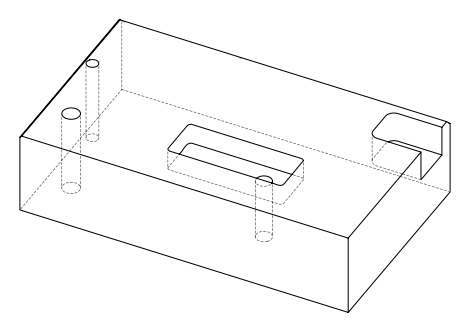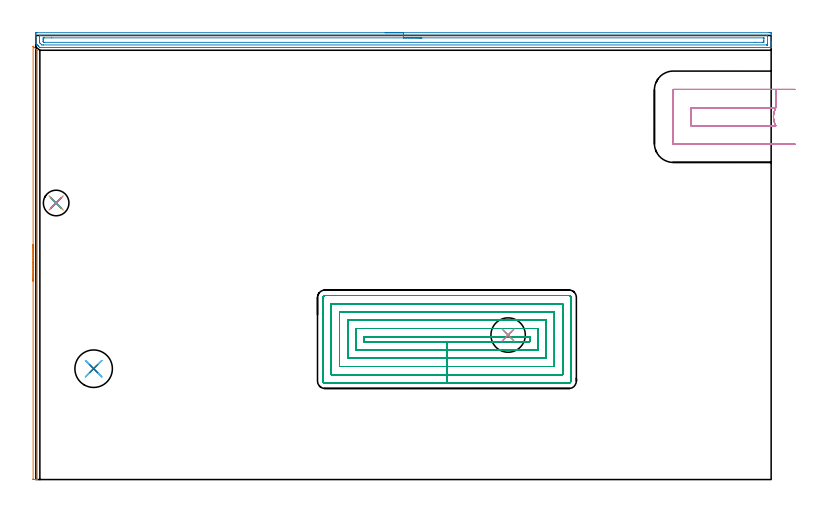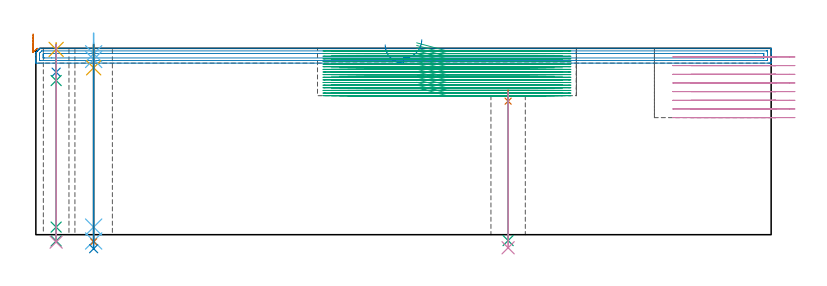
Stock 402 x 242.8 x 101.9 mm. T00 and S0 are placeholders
(PLAN: 16 operations, 12 tool changes, 81.9 min)
(1 AREA_MILL | FG_CHAMFER_SURFACE | UGT0205_001 | 2.04 min | 575 mm3)
(2 AREA_MILL_1 | FG_CHAMFER_SURFACE_1 | UGT0205_001 | 9.86 min | 13183 mm3)
(3 MILL_RECTANGULAR_POCKET | POCKET_RECTANGULAR_STRAIGHT | NXT0201_008 | Follow Part, ap 1.5, ae 75% | 61.82 min | 196769 mm3)
(4 MILL_SLOT | SLOT_PARTIAL_RECTANGULAR | UGT0201_094 | Follow Part, ap 5, ae 75% | 4.86 min | 118950 mm3)
(5 SPOT_DRILL | STEP1HOLE | NXT0321_9005460120000 | 0.03 min | 26 mm3)
(6 SPOT_DRILL_1 | STEP1HOLE_1 | NXT0321_9005460120000 | 0.05 min | 164 mm3)
(7 SPOT_DRILL_2 | STEP1HOLE_2 | NXT0321_9005460120000 | 0.05 min | 208 mm3)
(8 DRILL_BLIND_HOLE_INTO_CENTER | STEP1HOLE | NXT0301_058 | 0.06 min | 709 mm3)
(9 GUN_DRILL_THROUGH_HOLE | STEP1HOLE | UGT0307_005 | 0.5 min | 4834 mm3)
(10 DRILL_TO_ENLARGE_THROUGH_HOLE | STEP1HOLE | NXT0301_104 | 0.43 min | 10098 mm3)
(11 DRILL_BLIND_HOLE_INTO_CENTER_1 | STEP1HOLE_1 | NXT0301_042 | 0.05 min | 290 mm3)
(12 GUN_DRILL_THROUGH_HOLE_1 | STEP1HOLE_1 | UGT0307_005 | 0.54 min | 5079 mm3)
(13 DRILL_TO_ENLARGE_THROUGH_HOLE_1 | STEP1HOLE_1 | NXT0301_101 | 0.43 min | 7953 mm3)
(14 DRILL_TO_ENLARGE_THROUGH_HOLE_2 | STEP1HOLE_1 | UGT0301_050 | 0.45 min | 20094 mm3)
(15 DRILL_THROUGH_HOLE_INTO_CENTER | STEP1HOLE_2 | NXT0301_065 | 0.33 min | 5114 mm3)
(16 DRILL_TO_ENLARGE_THROUGH_HOLE_3 | STEP1HOLE_2 | UGT0301_256 | 0.35 min | 15772 mm3)
(TOOL UGT0205_001 | Chamfer Mill 20 x 3 x 45 deg. | D20 FL50 Z2)
(TOOL NXT0201_008 | ENDMILL 6mm [2P460-0600-NA 1630] | D6 FL26 Z6)
(TOOL UGT0201_094 | End mill 20 mm | D20 FL38 Z4)
(TOOL NXT0321_9005460120000 | NC Spot Drill, 142deg, 12mm, Carbide, Uncoated | D12 PA142 FL30 Z2)
(TOOL NXT0301_058 | Carbide Drill 8.7mm [860.1-0870-026A1-MM 2214] | D8.7 PA140 FL47 Z2)
(TOOL UGT0307_005 | Gun Drill 8.3 mm | D8.3 PA130 FL24 Z1)
(TOOL NXT0301_104 | Carbide Drill 14mm [860.1-1400-112A1-MM 2214] | D14 PA140 FL123 Z2)
(TOOL NXT0301_042 | Carbide Drill 7.1mm [860.1-0710-057A1-MM 2214] | D7.1 PA140 FL85 Z2)
(TOOL NXT0301_101 | Carbide Drill 13mm [860.1-1300-104A1-MM 2214] | D13 PA140 FL123 Z2)
(TOOL UGT0301_050 | Twist Drill 20.5 mm | D20.5 PA118 FL145 Z2)
(TOOL NXT0301_065 | Carbide Drill 9.4mm [860.1-0940-075A1-MM 2214] | D9.4 PA140 FL98 Z2)
(TOOL UGT0301_256 | Twist Drill 18.8 mm | D18.8 PA118 FL135 Z2)
(OP 1 AREA_MILL)
G17 G21 G94 G90
T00 M6
G54
G17 G0 G90 X-1.5 Y108.45 S1061 M3
G43 Z111.9 H0
Z109.7
G94 G1 Y108.488 Z108.828 F250.
Y108.602 Z107.964
Y108.791 Z107.112
Y109.053 Z106.28
Y109.387 Z105.474
Y109.79 Z104.7
Y110.259 Z103.964
Y110.79 Z103.272
Y111.379 Z102.629
Y112.022 Z102.04
Y112.714 Z101.508
Y113.45 Z101.04
Y114.224 Z100.637
Y115.03 Z100.303
Y115.862 Z100.041
Y116.714 Z99.852
Y117.578 Z99.738
Y118.45 Z99.7
X-1.499 Y236.789
X-1.496 Y236.855 Z99.703
X-1.492 Y236.882 Z99.704
X-1.411 Y236.812 Z99.787
X-0.89 Y236.291 Z100.309
X0.485 Y234.915 Z101.685
X0.64 Y234.758 Z101.836
X0.696 Y234.695 Z101.889
X0.7 Y234.505 Z101.9
Y0.163
X0.697 Y0.01 Z101.888
X0.616 Y0.004 Z101.808
X0.529 Y0. Z101.728
X0.232 Z101.432
X-0.4 Z100.794
X-0.716 Z100.48
X-1.12 Z100.076
X-1.266 Y0.002 Z99.93
X-1.491 Y0.005 Z99.705
X-1.494 Y0.045 Z99.703
X-1.499 Y0.163 Z99.701
X-1.5 Y0.284 Z99.7
Y118.45
Y119.322 Z99.738
Y120.187 Z99.852
Y121.038 Z100.041
Y121.87 Z100.303
Y122.676 Z100.637
Y123.45 Z101.04
Y124.186 Z101.508
Y124.878 Z102.04
Y125.521 Z102.629
Y126.11 Z103.272
Y126.642 Z103.964
Y127.11 Z104.7
Y127.513 Z105.474
Y127.847 Z106.28
Y128.109 Z107.112
Y128.298 Z107.964
Y128.412 Z108.828
Y128.45 Z109.7
G0 Z111.9
M5
M2
(OP 2 AREA_MILL_1)
G17 G21 G94 G90
T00 M6
G54
G17 G0 G90 X191. Y244.3 S1061 M3
G43 Z111.9 H0
Z103.8
G94 G1 X191.038 Z102.928 F250.
X191.152 Z102.064
X191.341 Z101.212
X191.603 Z100.38
X191.937 Z99.574
X192.34 Z98.8
X192.809 Z98.064
X193.34 Z97.372
X193.929 Z96.729
X194.572 Z96.14
X195.264 Z95.609
X196. Z95.14
X196.774 Z94.737
X197.58 Z94.403
X198.412 Z94.141
X199.264 Z93.952
X200.128 Z93.838
X201. Z93.8
X400.88
X401.392 Y244.298 Z93.802
X401.898 Y244.294 Z93.804
X401.992 Y244.292 Z93.806
X402. Y243.792 Z94.305
Y239.364 Z98.73
Y238.799 Z99.298
Y238.479 Z99.617
Y237.914 Z100.182
Y237.594 Z100.501
Y236.567 Z101.532
X401.992 Y236.222 Z101.869
X401.99 Y236.203 Z101.888
X401.839 Y236.2 Z101.9
X2.393
X2.194 Y236.205 Z101.89
X1.63 Y236.77 Z101.33
X1.5 Y236.899 Z101.2
X1.395 Y237.003 Z101.093
X1.294 Y237.105 Z100.994
X1.203 Y237.197 Z100.903
X1.1 Y237.298 Z100.798
X1.001 Y237.398 Z100.701
X0.905 Y237.494 Z100.605
X0.805 Y237.594 Z100.503
X0.363 Y238.036 Z100.063
X0.201 Y238.198 Z99.901
X0.013 Y238.388 Z99.71
X0.001 Y238.405 Z99.692
X0. Y238.63 Z99.47
Y239.609 Z98.49
Y240.25 Z97.846
Y241.456 Z96.641
Y242.021 Z96.074
Y242.624 Z95.472
Y242.906 Z95.189
Y243.509 Z94.587
X0.003 Y243.792 Z94.304
X0.009 Y244.291 Z93.805
X0.102 Y244.294 Z93.803
X0.608 Y244.3 Z93.8
X201.
Y242.886 Z95.214
X399.628
X399.829 Y242.885 Z95.215
X399.929 Y242.882 Z95.218
X399.977 Y242.879 Z95.221
X399.99 Y242.876 Z95.224
X399.992 Y242.86 Z95.24
X399.997 Y242.757 Z95.343
X400. Y242.517 Z95.583
X399.999 Y238.479 Z99.621
X399.998 Y238.092 Z100.008
X399.99 Y237.7 Z100.4
X399.979 Y237.621 Z100.479
X399.933 Y237.619 Z100.481
X399.825 Y237.616 Z100.484
X399.607 Y237.614 Z100.486
X399.586
X4.157
X3.286 Y237.62 Z100.48
X3.258 Y237.621 Z100.479
X2.393 Y238.457 Z99.643
X2.372 Y238.479 Z99.621
X2.01 Y238.859 Z99.241
X2.004 Y239.364 Z98.736
X2.001 Y239.754 Z98.346
Y242.021 Z96.079
X2.002 Y242.408 Z95.692
X2.01 Y242.8 Z95.3
X2.021 Y242.879 Z95.221
X2.067 Y242.881 Z95.219
X2.175 Y242.884 Z95.216
X2.393 Y242.886 Z95.214
X2.414
X201.
Y241.472 Z96.628
X397.822 Y241.471 Z96.629
X397.935 Y241.469 Z96.631
X397.975 Y241.467 Z96.633
X397.989 Y241.466 Z96.634
X397.992 Y241.43 Z96.67
X397.997 Y241.312 Z96.788
X397.999 Y241.135 Z96.965
X398. Y240.959 Z97.141
Y240.073 Z98.027
X397.997 Y239.364 Z98.736
X397.994 Y239.193 Z98.907
X397.982 Y239.035 Z99.065
X397.822 Y239.034 Z99.066
X397.267 Y239.03 Z99.07
X393.318 Y239.028 Z99.072
X4.516 Y239.029 Z99.071
X4.348 Y239.03 Z99.07
X4.306 Y239.033 Z99.067
X4.289 Y239.035 Z99.065
X4.265 Y239.054 Z99.046
X4.178 Y239.13 Z98.97
X4.065 Y239.248 Z98.852
X4.01 Y239.308 Z98.792
X4.007 Y239.364 Z98.736
X4.002 Y239.539 Z98.561
X4. Y240.25 Z97.85
Y240.427 Z97.673
X4.003 Y241.135 Z96.965
X4.006 Y241.307 Z96.793
X4.018 Y241.464 Z96.636
X4.178 Y241.466 Z96.634
X4.733 Y241.47 Z96.63
X8.677 Y241.472 Z96.628
X201.
X201.872 Z96.667
X202.737 Z96.78
X203.588 Z96.969
X204.42 Z97.232
X205.226 Z97.565
X206. Z97.968
X206.736 Z98.437
X207.428 Z98.968
X208.071 Z99.557
X208.66 Z100.201
X209.192 Z100.893
X209.66 Z101.628
X210.063 Z102.402
X210.397 Z103.208
X210.659 Z104.04
X210.848 Z104.892
X210.962 Z105.757
X211. Z106.628
G0 Z111.9
M5
M2
(OP 3 MILL_RECTANGULAR_POCKET)
G17 G21 G94 G90
T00 M6
G54
G17 G0 G90 X208.184 Y75.3 S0 M3
G43 Z111.9 H1
Z104.9
G94 G1 X224.75 Z100.461 F250.
X270. F500.
Y78.1
X179.5
Y75.3
X224.75
Y70.8
X274.5
Y82.6
X175.
Y70.8
X224.75
Y66.3
X279.
Y87.1
X170.5
Y66.3
X224.75
Y61.8
X283.5
Y91.6
X166.
Y61.8
X224.75
Y57.3
X288.
Y96.1
X161.5
Y57.3
X224.75
Y52.8
X291.5
G3 X292.5 Y53.8 R1.
G1 Y99.6
G3 X291.5 Y100.6 R1.
G1 X158.
G3 X157. Y99.6 R1.
G1 Y53.8
G3 X158. Y52.8 R1.
G1 X224.75
X225.75
G0 X208.184 Y75.3 Z103.461
G1 X224.75 Z99.022 F250.
X270. F500.
Y78.1
X179.5
Y75.3
X224.75
Y70.8
X274.5
Y82.6
X175.
Y70.8
X224.75
Y66.3
X279.
Y87.1
X170.5
Y66.3
X224.75
Y61.8
X283.5
Y91.6
X166.
Y61.8
X224.75
Y57.3
X288.
Y96.1
X161.5
Y57.3
X224.75
Y52.8
X291.5
G3 X292.5 Y53.8 R1.
G1 Y99.6
G3 X291.5 Y100.6 R1.
G1 X158.
G3 X157. Y99.6 R1.
G1 Y53.8
G3 X158. Y52.8 R1.
G1 X224.75
X225.75
G0 X208.184 Y75.3 Z102.022
G1 X224.75 Z97.583 F250.
X270. F500.
Y78.1
X179.5
Y75.3
X224.75
Y70.8
X274.5
Y82.6
X175.
Y70.8
X224.75
Y66.3
X279.
Y87.1
X170.5
Y66.3
X224.75
Y61.8
X283.5
Y91.6
X166.
Y61.8
X224.75
Y57.3
X288.
Y96.1
X161.5
Y57.3
X224.75
Y52.8
X291.5
G3 X292.5 Y53.8 R1.
G1 Y99.6
G3 X291.5 Y100.6 R1.
G1 X158.
G3 X157. Y99.6 R1.
G1 Y53.8
G3 X158. Y52.8 R1.
G1 X224.75
X225.75
G0 X208.184 Y75.3 Z100.583
G1 X224.75 Z96.144 F250.
X270. F500.
Y78.1
X179.5
Y75.3
X224.75
Y70.8
X274.5
Y82.6
X175.
Y70.8
X224.75
Y66.3
X279.
Y87.1
X170.5
Y66.3
X224.75
Y61.8
X283.5
Y91.6
X166.
Y61.8
X224.75
Y57.3
X288.
Y96.1
X161.5
Y57.3
X224.75
Y52.8
X291.5
G3 X292.5 Y53.8 R1.
G1 Y99.6
G3 X291.5 Y100.6 R1.
G1 X158.
G3 X157. Y99.6 R1.
G1 Y53.8
G3 X158. Y52.8 R1.
G1 X224.75
X225.75
G0 X208.184 Y75.3 Z99.144
G1 X224.75 Z94.705 F250.
X270. F500.
Y78.1
X179.5
Y75.3
X224.75
Y70.8
X274.5
Y82.6
X175.
Y70.8
X224.75
Y66.3
X279.
Y87.1
X170.5
Y66.3
X224.75
Y61.8
X283.5
Y91.6
X166.
Y61.8
X224.75
Y57.3
X288.
Y96.1
X161.5
Y57.3
X224.75
Y52.8
X291.5
G3 X292.5 Y53.8 R1.
G1 Y99.6
G3 X291.5 Y100.6 R1.
G1 X158.
G3 X157. Y99.6 R1.
G1 Y53.8
G3 X158. Y52.8 R1.
G1 X224.75
X225.75
G0 X208.184 Y75.3 Z97.705
G1 X224.75 Z93.267 F250.
X270. F500.
Y78.1
X179.5
Y75.3
X224.75
Y70.8
X274.5
Y82.6
X175.
Y70.8
X224.75
Y66.3
X279.
Y87.1
X170.5
Y66.3
X224.75
Y61.8
X283.5
Y91.6
X166.
Y61.8
X224.75
Y57.3
X288.
Y96.1
X161.5
Y57.3
X224.75
Y52.8
X291.5
G3 X292.5 Y53.8 R1.
G1 Y99.6
G3 X291.5 Y100.6 R1.
G1 X158.
G3 X157. Y99.6 R1.
G1 Y53.8
G3 X158. Y52.8 R1.
G1 X224.75
X225.75
G0 X208.184 Y75.3 Z96.267
G1 X224.75 Z91.828 F250.
X270. F500.
Y78.1
X179.5
Y75.3
X224.75
Y70.8
X274.5
Y82.6
X175.
Y70.8
X224.75
Y66.3
X279.
Y87.1
X170.5
Y66.3
X224.75
Y61.8
X283.5
Y91.6
X166.
Y61.8
X224.75
Y57.3
X288.
Y96.1
X161.5
Y57.3
X224.75
Y52.8
X291.5
G3 X292.5 Y53.8 R1.
G1 Y99.6
G3 X291.5 Y100.6 R1.
G1 X158.
G3 X157. Y99.6 R1.
G1 Y53.8
G3 X158. Y52.8 R1.
G1 X224.75
X225.75
G0 X208.184 Y75.3 Z94.828
G1 X224.75 Z90.389 F250.
X270. F500.
Y78.1
X179.5
Y75.3
X224.75
Y70.8
X274.5
Y82.6
X175.
Y70.8
X224.75
Y66.3
X279.
Y87.1
X170.5
Y66.3
X224.75
Y61.8
X283.5
Y91.6
X166.
Y61.8
X224.75
Y57.3
X288.
Y96.1
X161.5
Y57.3
X224.75
Y52.8
X291.5
G3 X292.5 Y53.8 R1.
G1 Y99.6
G3 X291.5 Y100.6 R1.
G1 X158.
G3 X157. Y99.6 R1.
G1 Y53.8
G3 X158. Y52.8 R1.
G1 X224.75
X225.75
G0 X208.184 Y75.3 Z93.389
G1 X224.75 Z88.95 F250.
X270. F500.
Y78.1
X179.5
Y75.3
X224.75
Y70.8
X274.5
Y82.6
X175.
Y70.8
X224.75
Y66.3
X279.
Y87.1
X170.5
Y66.3
X224.75
Y61.8
X283.5
Y91.6
X166.
Y61.8
X224.75
Y57.3
X288.
Y96.1
X161.5
Y57.3
X224.75
Y52.8
X291.5
G3 X292.5 Y53.8 R1.
G1 Y99.6
G3 X291.5 Y100.6 R1.
G1 X158.
G3 X157. Y99.6 R1.
G1 Y53.8
G3 X158. Y52.8 R1.
G1 X224.75
X225.75
G0 X208.184 Y75.3 Z91.95
G1 X224.75 Z87.511 F250.
X270. F500.
Y78.1
X179.5
Y75.3
X224.75
Y70.8
X274.5
Y82.6
X175.
Y70.8
X224.75
Y66.3
X279.
Y87.1
X170.5
Y66.3
X224.75
Y61.8
X283.5
Y91.6
X166.
Y61.8
X224.75
Y57.3
X288.
Y96.1
X161.5
Y57.3
X224.75
Y52.8
X291.5
G3 X292.5 Y53.8 R1.
G1 Y99.6
G3 X291.5 Y100.6 R1.
G1 X158.
G3 X157. Y99.6 R1.
G1 Y53.8
G3 X158. Y52.8 R1.
G1 X224.75
X225.75
G0 X208.184 Y75.3 Z90.511
G1 X224.75 Z86.072 F250.
X270. F500.
Y78.1
X179.5
Y75.3
X224.75
Y70.8
X274.5
Y82.6
X175.
Y70.8
X224.75
Y66.3
X279.
Y87.1
X170.5
Y66.3
X224.75
Y61.8
X283.5
Y91.6
X166.
Y61.8
X224.75
Y57.3
X288.
Y96.1
X161.5
Y57.3
X224.75
Y52.8
X291.5
G3 X292.5 Y53.8 R1.
G1 Y99.6
G3 X291.5 Y100.6 R1.
G1 X158.
G3 X157. Y99.6 R1.
G1 Y53.8
G3 X158. Y52.8 R1.
G1 X224.75
X225.75
G0 X208.184 Y75.3 Z89.072
G1 X224.75 Z84.633 F250.
X270. F500.
Y78.1
X179.5
Y75.3
X224.75
Y70.8
X274.5
Y82.6
X175.
Y70.8
X224.75
Y66.3
X279.
Y87.1
X170.5
Y66.3
X224.75
Y61.8
X283.5
Y91.6
X166.
Y61.8
X224.75
Y57.3
X288.
Y96.1
X161.5
Y57.3
X224.75
Y52.8
X291.5
G3 X292.5 Y53.8 R1.
G1 Y99.6
G3 X291.5 Y100.6 R1.
G1 X158.
G3 X157. Y99.6 R1.
G1 Y53.8
G3 X158. Y52.8 R1.
G1 X224.75
X225.75
G0 X208.184 Y75.3 Z87.633
G1 X224.75 Z83.194 F250.
X270. F500.
Y78.1
X179.5
Y75.3
X224.75
Y70.8
X274.5
Y82.6
X175.
Y70.8
X224.75
Y66.3
X279.
Y87.1
X170.5
Y66.3
X224.75
Y61.8
X283.5
Y91.6
X166.
Y61.8
X224.75
Y57.3
X288.
Y96.1
X161.5
Y57.3
X224.75
Y52.8
X291.5
G3 X292.5 Y53.8 R1.
G1 Y99.6
G3 X291.5 Y100.6 R1.
G1 X158.
G3 X157. Y99.6 R1.
G1 Y53.8
G3 X158. Y52.8 R1.
G1 X224.75
X225.75
G0 X208.184 Y75.3 Z86.194
G1 X224.75 Z81.756 F250.
X270. F500.
Y78.1
X179.5
Y75.3
X224.75
Y70.8
X274.5
Y82.6
X175.
Y70.8
X224.75
Y66.3
X279.
Y87.1
X170.5
Y66.3
X224.75
Y61.8
X283.5
Y91.6
X166.
Y61.8
X224.75
Y57.3
X288.
Y96.1
X161.5
Y57.3
X224.75
Y52.8
X291.5
G3 X292.5 Y53.8 R1.
G1 Y99.6
G3 X291.5 Y100.6 R1.
G1 X158.
G3 X157. Y99.6 R1.
G1 Y53.8
G3 X158. Y52.8 R1.
G1 X224.75
X225.75
G0 X208.184 Y75.3 Z84.756
G1 X224.75 Z80.317 F250.
X270. F500.
Y78.1
X179.5
Y75.3
X224.75
Y70.8
X274.5
Y82.6
X175.
Y70.8
X224.75
Y66.3
X279.
Y87.1
X170.5
Y66.3
X224.75
Y61.8
X283.5
Y91.6
X166.
Y61.8
X224.75
Y57.3
X288.
Y96.1
X161.5
Y57.3
X224.75
Y52.8
X291.5
G3 X292.5 Y53.8 R1.
G1 Y99.6
G3 X291.5 Y100.6 R1.
G1 X158.
G3 X157. Y99.6 R1.
G1 Y53.8
G3 X158. Y52.8 R1.
G1 X224.75
X225.75
G0 X208.184 Y75.3 Z83.317
G1 X224.75 Z78.878 F250.
X270. F500.
Y78.1
X179.5
Y75.3
X224.75
Y70.8
X274.5
Y82.6
X175.
Y70.8
X224.75
Y66.3
X279.
Y87.1
X170.5
Y66.3
X224.75
Y61.8
X283.5
Y91.6
X166.
Y61.8
X224.75
Y57.3
X288.
Y96.1
X161.5
Y57.3
X224.75
Y52.8
X291.5
G3 X292.5 Y53.8 R1.
G1 Y99.6
G3 X291.5 Y100.6 R1.
G1 X158.
G3 X157. Y99.6 R1.
G1 Y53.8
G3 X158. Y52.8 R1.
G1 X224.75
X225.75
G0 X208.184 Y75.3 Z81.878
G1 X224.75 Z77.439 F250.
X270. F500.
Y78.1
X179.5
Y75.3
X224.75
Y70.8
X274.5
Y82.6
X175.
Y70.8
X224.75
Y66.3
X279.
Y87.1
X170.5
Y66.3
X224.75
Y61.8
X283.5
Y91.6
X166.
Y61.8
X224.75
Y57.3
X288.
Y96.1
X161.5
Y57.3
X224.75
Y52.8
X291.5
G3 X292.5 Y53.8 R1.
G1 Y99.6
G3 X291.5 Y100.6 R1.
G1 X158.
G3 X157. Y99.6 R1.
G1 Y53.8
G3 X158. Y52.8 R1.
G1 X224.75
X225.75
G0 X208.184 Y75.3 Z80.439
G1 X224.75 Z76. F250.
X270. F500.
Y78.1
X179.5
Y75.3
X224.75
Y70.8
X274.5
Y82.6
X175.
Y70.8
X224.75
Y66.3
X279.
Y87.1
X170.5
Y66.3
X224.75
Y61.8
X283.5
Y91.6
X166.
Y61.8
X224.75
Y57.3
X288.
Y96.1
X161.5
Y57.3
X224.75
Y52.8
X291.5
G3 X292.5 Y53.8 R1.
G1 Y99.6
G3 X291.5 Y100.6 R1.
G1 X158.
G3 X157. Y99.6 R1.
G1 Y53.8
G3 X158. Y52.8 R1.
G1 X224.75
X225.75
G0 Z111.9
M5
M2
(OP 4 MILL_SLOT)
G17 G21 G94 G90
T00 M6
G54
G17 G0 G90 X415. Y213.3 S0 M3
G43 Z111.9 H0
Z97.162
G94 G1 X412. F250.
X404.535 F500.
Y203.3
G3 X404.535 Y193.4 R10.
G1 X358.2
Y203.3
X404.535
Y213.3
X348.5
G3 X348.2 Y213. R0.3
G1 Y183.7
G3 X348.5 Y183.4 R0.3
G1 X412.
X415. F250.
G0 Y213.3 Z92.425
G1 X412.
X404.535 F500.
Y203.3
G3 X404.535 Y193.4 R10.
G1 X358.2
Y203.3
X404.535
Y213.3
X348.5
G3 X348.2 Y213. R0.3
G1 Y183.7
G3 X348.5 Y183.4 R0.3
G1 X412.
X415. F250.
G0 Y213.3 Z87.687
G1 X412.
X404.535 F500.
Y203.3
G3 X404.535 Y193.4 R10.
G1 X358.2
Y203.3
X404.535
Y213.3
X348.5
G3 X348.2 Y213. R0.3
G1 Y183.7
G3 X348.5 Y183.4 R0.3
G1 X412.
X415. F250.
G0 Y213.3 Z82.95
G1 X412.
X404.535 F500.
Y203.3
G3 X404.535 Y193.4 R10.
G1 X358.2
Y203.3
X404.535
Y213.3
X348.5
G3 X348.2 Y213. R0.3
G1 Y183.7
G3 X348.5 Y183.4 R0.3
G1 X412.
X415. F250.
G0 Y213.3 Z78.212
G1 X412.
X404.535 F500.
Y203.3
G3 X404.535 Y193.4 R10.
G1 X358.2
Y203.3
X404.535
Y213.3
X348.5
G3 X348.2 Y213. R0.3
G1 Y183.7
G3 X348.5 Y183.4 R0.3
G1 X412.
X415. F250.
G0 Y213.3 Z73.475
G1 X412.
X404.535 F500.
Y203.3
G3 X404.535 Y193.4 R10.
G1 X358.2
Y203.3
X404.535
Y213.3
X348.5
G3 X348.2 Y213. R0.3
G1 Y183.7
G3 X348.5 Y183.4 R0.3
G1 X412.
X415. F250.
G0 Y213.3 Z68.737
G1 X412.
X404.535 F500.
Y203.3
G3 X404.535 Y193.4 R10.
G1 X358.2
Y203.3
X404.535
Y213.3
X348.5
G3 X348.2 Y213. R0.3
G1 Y183.7
G3 X348.5 Y183.4 R0.3
G1 X412.
X415. F250.
G0 Y213.3 Z64.
G1 X412.
X404.535 F500.
Y203.3
G3 X404.535 Y193.4 R10.
G1 X358.2
Y203.3
X404.535
Y213.3
X348.5
G3 X348.2 Y213. R0.3
G1 Y183.7
G3 X348.5 Y183.4 R0.3
G1 X412.
X415. F250.
G0 Z111.9
M5
M2
(OP 5 SPOT_DRILL)
G17 G21 G94 G90
T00 M6
G54
G17 G0 G90 X11.1 Y151.2 S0 M3
G43 Z111.9 H0
G94 G81 G98 Z101.293 F250. R104.9
G80
M5
M2
(OP 6 SPOT_DRILL_1)
G17 G21 G94 G90
T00 M6
G54
G17 G0 G90 X31.6 Y60.6 S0 M3
G43 Z111.9 H0
G94 G81 G98 Z98.9 F250. R104.9
G80
M5
M2
(OP 7 SPOT_DRILL_2)
G17 G21 G94 G90
T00 M6
G54
G17 G0 G90 X258.2 Y79. S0 M3
G43 Z111.9 H0
G94 G81 G98 Z73. F250. R79.
G80
M5
M2
(OP 8 DRILL_BLIND_HOLE_INTO_CENTER)
G17 G21 G94 G90
T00 M6
G54
G17 G0 G90 X11.1 Y151.2 S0 M3
G43 Z111.9 H1
G94 G81 G98 Z88.85 F250. R103.9
G80
M5
M2
(OP 9 GUN_DRILL_THROUGH_HOLE)
G17 G21 G94 G90
T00 M6
G54
G17 G0 G90 X11.1 Y151.2 M8
G43 Z111.9 H0
Z99.349
S716 M3
G94 G1 Z84.275 F125. M26
G4 X.084
Z4.15 F250.
G4 X.084
Z-3.435 F125.
G4 X.084
M5
M9
G0 Z99.349
Z111.9
M2
(OP 10 DRILL_TO_ENLARGE_THROUGH_HOLE)
G17 G21 G94 G90
T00 M6
G54
G17 G0 G90 X11.1 Y151.2 S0 M3
G43 Z111.9 H1
G94 G73 G98 Z-4.048 F250. Q13.243 R103.9
G80
M5
M2
(OP 11 DRILL_BLIND_HOLE_INTO_CENTER_1)
G17 G21 G94 G90
T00 M6
G54
G17 G0 G90 X31.6 Y60.6 S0 M3
G43 Z111.9 H1
G94 G81 G98 Z91.25 F250. R103.9
G80
M5
M2
(OP 12 GUN_DRILL_THROUGH_HOLE_1)
G17 G21 G94 G90
T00 M6
G54
G17 G0 G90 X31.6 Y60.6 M8
G43 Z111.9 H0
Z110.196
S716 M3
G94 G1 Z95.815 F125. M26
G4 X.084
Z4.15 F250.
G4 X.084
Z-3.435 F125.
G4 X.084
M5
M9
G0 Z110.196
Z111.9
M2
(OP 13 DRILL_TO_ENLARGE_THROUGH_HOLE_1)
G17 G21 G94 G90
T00 M6
G54
G17 G0 G90 X31.6 Y60.6 S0 M3
G43 Z111.9 H1
G94 G73 G98 Z-3.866 F250. Q11.752 R103.9
G80
M5
M2
(OP 14 DRILL_TO_ENLARGE_THROUGH_HOLE_2)
G17 G21 G94 G90
T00 M6
G54
G17 G0 G90 X31.6 Y60.6 S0 M3
G43 Z111.9 H0
G94 G73 G98 Z-7.659 F250. Q18.26 R103.9
G80
M5
M2
(OP 15 DRILL_THROUGH_HOLE_INTO_CENTER)
G17 G21 G94 G90
T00 M6
G54
G17 G0 G90 X258.2 Y79. S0 M3
G43 Z111.9 H1
G94 G73 G98 Z-3.211 F250. Q8.801 R78.
G80
M5
M2
(OP 16 DRILL_TO_ENLARGE_THROUGH_HOLE_3)
G17 G21 G94 G90
T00 M6
G54
G17 G0 G90 X258.2 Y79. S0 M3
G43 Z111.9 H0
G94 G73 G98 Z-7.148 F250. Q16.63 R78.
G80
M5
M2
